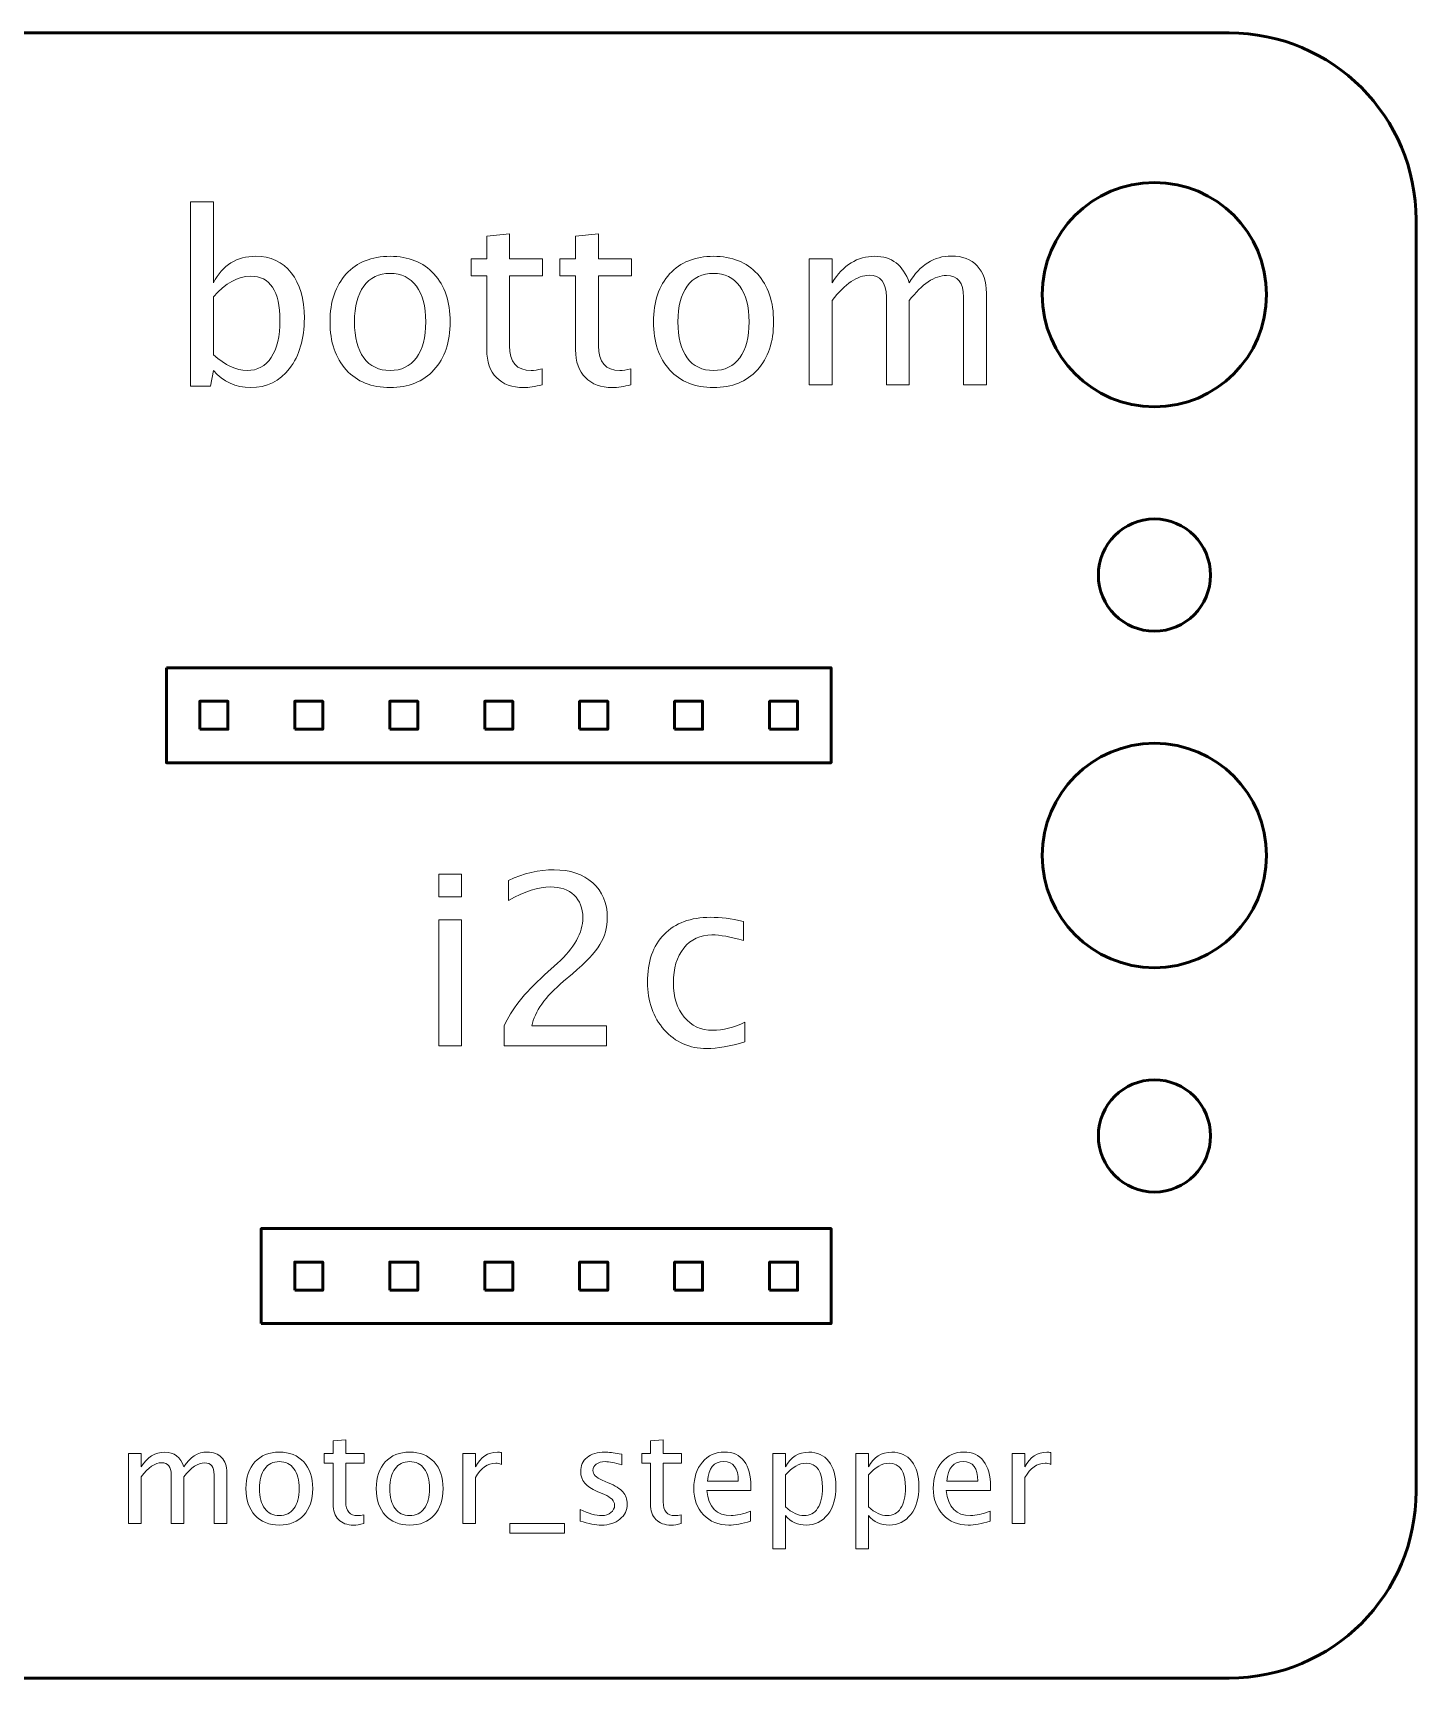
# Model space of a CAD drawing. Header units: centimetres. Extents: x -3.7 to 3.7, y -5.2 to 5.2.
# Drawn here: x 0 to 3.7, y 0.8 to 5.2 of the extents above; entities that cross this region are included whole.
import ezdxf

# ---------------------------------------------------------------- set-up
doc = ezdxf.new("R2010")
doc.units = ezdxf.units.CM
doc.header["$MEASUREMENT"] = 0
doc.layers.add('Layer 1', color=7, linetype='Continuous')

msp = doc.modelspace()

# ---------------------------------------------------------------- linework, layer by layer
at = {"layer": 'Layer 1', "color": 5, "lineweight": 53}
for points in [[(0.4465, 3.3375), (0.5215, 3.3375), (0.5215, 3.4125), (0.4465, 3.4125), (0.4465, 3.3375)], [(1.7165, 3.3375), (1.7915, 3.3375), (1.7915, 3.4125), (1.7165, 3.4125), (1.7165, 3.3375)], [(1.9705, 3.3375), (2.0455, 3.3375), (2.0455, 3.4125), (1.9705, 3.4125), (1.9705, 3.3375)], [(0.611, 1.748), (2.135, 1.748), (2.135, 2.002), (0.611, 2.002), (0.611, 1.748)], [(0.7005, 1.8375), (0.7755, 1.8375), (0.7755, 1.9125), (0.7005, 1.9125), (0.7005, 1.8375)], [(1.9705, 1.8375), (2.0455, 1.8375), (2.0455, 1.9125), (1.9705, 1.9125), (1.9705, 1.8375)]]:
    msp.add_lwpolyline(points, close=True, dxfattribs=at)
at = {"layer": 'Layer 1', "lineweight": 53}
for points in [[(0.7005, 3.3375), (0.7755, 3.3375), (0.7755, 3.4125), (0.7005, 3.4125), (0.7005, 3.3375)], [(0.9545, 3.3375), (1.0295, 3.3375), (1.0295, 3.4125), (0.9545, 3.4125), (0.9545, 3.3375)], [(1.2085, 3.3375), (1.2835, 3.3375), (1.2835, 3.4125), (1.2085, 3.4125), (1.2085, 3.3375)], [(1.4625, 3.3375), (1.5375, 3.3375), (1.5375, 3.4125), (1.4625, 3.4125), (1.4625, 3.3375)], [(0.9545, 1.8375), (1.0295, 1.8375), (1.0295, 1.9125), (0.9545, 1.9125), (0.9545, 1.8375)], [(1.2085, 1.8375), (1.2835, 1.8375), (1.2835, 1.9125), (1.2085, 1.9125), (1.2085, 1.8375)], [(1.4625, 1.8375), (1.5375, 1.8375), (1.5375, 1.9125), (1.4625, 1.9125), (1.4625, 1.8375)], [(1.7165, 1.8375), (1.7915, 1.8375), (1.7915, 1.9125), (1.7165, 1.9125), (1.7165, 1.8375)]]:
    msp.add_lwpolyline(points, close=True, dxfattribs=at)
for centre, major_axis in [((3.00001, 4.49999), (0, 0.30001)), ((3, 3.75), (0, 0.15)), ((3.00001, 2.99999), (0, 0.30001)), ((3, 2.25), (0, 0.15))]:
    msp.add_ellipse(centre, major_axis=major_axis, ratio=1, dxfattribs=at)
msp.add_open_spline([(-3.7, 1.3), (-3.7, 1.3), (-3.7, 4.7), (-3.7, 4.7), (-3.7, 4.7), (-3.7, 4.97614), (-3.47614, 5.2), (-3.2, 5.2), (-3.2, 5.2), (-3.2, 5.2), (3.2, 5.2), (3.2, 5.2), (3.2, 5.2), (3.47614, 5.2), (3.7, 4.97614), (3.7, 4.7), (3.7, 4.7), (3.7, 4.7), (3.7, 1.3), (3.7, 1.3), (3.7, 1.3), (3.7, 1.02386), (3.47614, 0.8), (3.2, 0.8), (3.2, 0.8), (3.2, 0.8), (-3.2, 0.8), (-3.2, 0.8), (-3.2, 0.8), (-3.47614, 0.8), (-3.7, 1.02386), (-3.7, 1.3)], degree=3, knots=[0, 0, 0, 0, 0.1111111, 0.1111111, 0.1111111, 0.1111111, 0.2222222, 0.2222222, 0.2222222, 0.2222222, 0.3333333, 0.3333333, 0.3333333, 0.3333333, 0.4444444, 0.4444444, 0.4444444, 0.4444444, 0.5555556, 0.5555556, 0.5555556, 0.5555556, 0.6666667, 0.6666667, 0.6666667, 0.6666667, 0.7777778, 0.7777778, 0.7777778, 0.7777778, 1, 1, 1, 1], dxfattribs=at)
at = {"layer": 'Layer 1', "color": 5, "lineweight": 9}
for points, knots in [([(0.42193, 4.25521), (0.42193, 4.25521), (0.42193, 4.74861), (0.42193, 4.74861), (0.42193, 4.74861), (0.42193, 4.74861), (0.48289, 4.74861), (0.48289, 4.74861), (0.48289, 4.74861), (0.48289, 4.74861), (0.48289, 4.53196), (0.48289, 4.53196), (0.48289, 4.53196), (0.50787, 4.57906), (0.54544, 4.60256), (0.5955, 4.60256), (0.5955, 4.60256), (0.63603, 4.60256), (0.66789, 4.58784), (0.69117, 4.55832), (0.69117, 4.55832), (0.71445, 4.52879), (0.7261, 4.48847), (0.7261, 4.43735), (0.7261, 4.43735), (0.7261, 4.38168), (0.71287, 4.3367), (0.68651, 4.30262), (0.68651, 4.30262), (0.66016, 4.26844), (0.62545, 4.2514), (0.58248, 4.2514), (0.58248, 4.2514), (0.54258, 4.2514), (0.50935, 4.26664), (0.48289, 4.29723), (0.48289, 4.29723), (0.48289, 4.29723), (0.47548, 4.25521), (0.47548, 4.25521), (0.47548, 4.25521), (0.47548, 4.25521), (0.42193, 4.25521), (0.42193, 4.25521)], [0, 0, 0, 0, 0.0833333, 0.0833333, 0.0833333, 0.0833333, 0.1666667, 0.1666667, 0.1666667, 0.1666667, 0.25, 0.25, 0.25, 0.25, 0.3333333, 0.3333333, 0.3333333, 0.3333333, 0.4166667, 0.4166667, 0.4166667, 0.4166667, 0.5, 0.5, 0.5, 0.5, 0.5833333, 0.5833333, 0.5833333, 0.5833333, 0.6666667, 0.6666667, 0.6666667, 0.6666667, 0.75, 0.75, 0.75, 0.75, 0.8333333, 0.8333333, 0.8333333, 0.8333333, 1, 1, 1, 1]), ([(1.36216, 4.25913), (1.34332, 4.25394), (1.32691, 4.2514), (1.31305, 4.2514), (1.31305, 4.2514), (1.28193, 4.2514), (1.2577, 4.26029), (1.24034, 4.27807), (1.24034, 4.27807), (1.22288, 4.29585), (1.2142, 4.32051), (1.2142, 4.35215), (1.2142, 4.35215), (1.2142, 4.35215), (1.2142, 4.54985), (1.2142, 4.54985), (1.2142, 4.54985), (1.2142, 4.54985), (1.17208, 4.54985), (1.17208, 4.54985), (1.17208, 4.54985), (1.17208, 4.54985), (1.17208, 4.59557), (1.17208, 4.59557), (1.17208, 4.59557), (1.17208, 4.59557), (1.2142, 4.59557), (1.2142, 4.59557), (1.2142, 4.59557), (1.2142, 4.59557), (1.2142, 4.65642), (1.2142, 4.65642), (1.2142, 4.65642), (1.2142, 4.65642), (1.27516, 4.66225), (1.27516, 4.66225), (1.27516, 4.66225), (1.27516, 4.66225), (1.27516, 4.59557), (1.27516, 4.59557), (1.27516, 4.59557), (1.27516, 4.59557), (1.36343, 4.59557), (1.36343, 4.59557), (1.36343, 4.59557), (1.36343, 4.59557), (1.36343, 4.54985), (1.36343, 4.54985), (1.36343, 4.54985), (1.36343, 4.54985), (1.27516, 4.54985), (1.27516, 4.54985), (1.27516, 4.54985), (1.27516, 4.54985), (1.27516, 4.36316), (1.27516, 4.36316), (1.27516, 4.36316), (1.27516, 4.31913), (1.29432, 4.29712), (1.33252, 4.29712), (1.33252, 4.29712), (1.34067, 4.29712), (1.35051, 4.2985), (1.36216, 4.30114), (1.36216, 4.30114), (1.36216, 4.30114), (1.36216, 4.25913), (1.36216, 4.25913)], [0, 0, 0, 0, 0.0555556, 0.0555556, 0.0555556, 0.0555556, 0.1111111, 0.1111111, 0.1111111, 0.1111111, 0.1666667, 0.1666667, 0.1666667, 0.1666667, 0.2222222, 0.2222222, 0.2222222, 0.2222222, 0.2777778, 0.2777778, 0.2777778, 0.2777778, 0.3333333, 0.3333333, 0.3333333, 0.3333333, 0.3888889, 0.3888889, 0.3888889, 0.3888889, 0.4444444, 0.4444444, 0.4444444, 0.4444444, 0.5, 0.5, 0.5, 0.5, 0.5555556, 0.5555556, 0.5555556, 0.5555556, 0.6111111, 0.6111111, 0.6111111, 0.6111111, 0.6666667, 0.6666667, 0.6666667, 0.6666667, 0.7222222, 0.7222222, 0.7222222, 0.7222222, 0.7777778, 0.7777778, 0.7777778, 0.7777778, 0.8333333, 0.8333333, 0.8333333, 0.8333333, 0.8888889, 0.8888889, 0.8888889, 0.8888889, 1, 1, 1, 1]), ([(1.59965, 4.25913), (1.58081, 4.25394), (1.5644, 4.2514), (1.55054, 4.2514), (1.55054, 4.2514), (1.51942, 4.2514), (1.49519, 4.26029), (1.47783, 4.27807), (1.47783, 4.27807), (1.46037, 4.29585), (1.45169, 4.32051), (1.45169, 4.35215), (1.45169, 4.35215), (1.45169, 4.35215), (1.45169, 4.54985), (1.45169, 4.54985), (1.45169, 4.54985), (1.45169, 4.54985), (1.40957, 4.54985), (1.40957, 4.54985), (1.40957, 4.54985), (1.40957, 4.54985), (1.40957, 4.59557), (1.40957, 4.59557), (1.40957, 4.59557), (1.40957, 4.59557), (1.45169, 4.59557), (1.45169, 4.59557), (1.45169, 4.59557), (1.45169, 4.59557), (1.45169, 4.65642), (1.45169, 4.65642), (1.45169, 4.65642), (1.45169, 4.65642), (1.51265, 4.66225), (1.51265, 4.66225), (1.51265, 4.66225), (1.51265, 4.66225), (1.51265, 4.59557), (1.51265, 4.59557), (1.51265, 4.59557), (1.51265, 4.59557), (1.60092, 4.59557), (1.60092, 4.59557), (1.60092, 4.59557), (1.60092, 4.59557), (1.60092, 4.54985), (1.60092, 4.54985), (1.60092, 4.54985), (1.60092, 4.54985), (1.51265, 4.54985), (1.51265, 4.54985), (1.51265, 4.54985), (1.51265, 4.54985), (1.51265, 4.36316), (1.51265, 4.36316), (1.51265, 4.36316), (1.51265, 4.31913), (1.53181, 4.29712), (1.57001, 4.29712), (1.57001, 4.29712), (1.57816, 4.29712), (1.588, 4.2985), (1.59965, 4.30114), (1.59965, 4.30114), (1.59965, 4.30114), (1.59965, 4.25913), (1.59965, 4.25913)], [0, 0, 0, 0, 0.0555556, 0.0555556, 0.0555556, 0.0555556, 0.1111111, 0.1111111, 0.1111111, 0.1111111, 0.1666667, 0.1666667, 0.1666667, 0.1666667, 0.2222222, 0.2222222, 0.2222222, 0.2222222, 0.2777778, 0.2777778, 0.2777778, 0.2777778, 0.3333333, 0.3333333, 0.3333333, 0.3333333, 0.3888889, 0.3888889, 0.3888889, 0.3888889, 0.4444444, 0.4444444, 0.4444444, 0.4444444, 0.5, 0.5, 0.5, 0.5, 0.5555556, 0.5555556, 0.5555556, 0.5555556, 0.6111111, 0.6111111, 0.6111111, 0.6111111, 0.6666667, 0.6666667, 0.6666667, 0.6666667, 0.7222222, 0.7222222, 0.7222222, 0.7222222, 0.7777778, 0.7777778, 0.7777778, 0.7777778, 0.8333333, 0.8333333, 0.8333333, 0.8333333, 0.8888889, 0.8888889, 0.8888889, 0.8888889, 1, 1, 1, 1]), ([(0.95555, 4.2514), (0.90612, 4.2514), (0.86696, 4.26717), (0.83818, 4.29871), (0.83818, 4.29871), (0.80928, 4.33025), (0.79489, 4.37311), (0.79489, 4.42719), (0.79489, 4.42719), (0.79489, 4.48116), (0.80928, 4.52392), (0.83818, 4.55535), (0.83818, 4.55535), (0.86696, 4.58679), (0.90612, 4.60256), (0.95555, 4.60256), (0.95555, 4.60256), (1.00497, 4.60256), (1.04413, 4.58679), (1.07291, 4.55535), (1.07291, 4.55535), (1.10181, 4.52392), (1.1162, 4.48116), (1.1162, 4.42719), (1.1162, 4.42719), (1.1162, 4.37311), (1.10181, 4.33025), (1.07291, 4.29871), (1.07291, 4.29871), (1.04413, 4.26717), (1.00497, 4.2514), (0.95555, 4.2514)], [0, 0, 0, 0, 0.1111111, 0.1111111, 0.1111111, 0.1111111, 0.2222222, 0.2222222, 0.2222222, 0.2222222, 0.3333333, 0.3333333, 0.3333333, 0.3333333, 0.4444444, 0.4444444, 0.4444444, 0.4444444, 0.5555556, 0.5555556, 0.5555556, 0.5555556, 0.6666667, 0.6666667, 0.6666667, 0.6666667, 0.7777778, 0.7777778, 0.7777778, 0.7777778, 1, 1, 1, 1]), ([(1.82063, 4.2514), (1.7712, 4.2514), (1.73204, 4.26717), (1.70326, 4.29871), (1.70326, 4.29871), (1.67436, 4.33025), (1.65997, 4.37311), (1.65997, 4.42719), (1.65997, 4.42719), (1.65997, 4.48116), (1.67436, 4.52392), (1.70326, 4.55535), (1.70326, 4.55535), (1.73204, 4.58679), (1.7712, 4.60256), (1.82063, 4.60256), (1.82063, 4.60256), (1.87005, 4.60256), (1.90921, 4.58679), (1.93799, 4.55535), (1.93799, 4.55535), (1.96689, 4.52392), (1.98128, 4.48116), (1.98128, 4.42719), (1.98128, 4.42719), (1.98128, 4.37311), (1.96689, 4.33025), (1.93799, 4.29871), (1.93799, 4.29871), (1.90921, 4.26717), (1.87005, 4.2514), (1.82063, 4.2514)], [0, 0, 0, 0, 0.1111111, 0.1111111, 0.1111111, 0.1111111, 0.2222222, 0.2222222, 0.2222222, 0.2222222, 0.3333333, 0.3333333, 0.3333333, 0.3333333, 0.4444444, 0.4444444, 0.4444444, 0.4444444, 0.5555556, 0.5555556, 0.5555556, 0.5555556, 0.6666667, 0.6666667, 0.6666667, 0.6666667, 0.7777778, 0.7777778, 0.7777778, 0.7777778, 1, 1, 1, 1]), ([(2.07674, 4.25902), (2.07674, 4.25902), (2.07674, 4.59557), (2.07674, 4.59557), (2.07674, 4.59557), (2.07674, 4.59557), (2.1377, 4.59557), (2.1377, 4.59557), (2.1377, 4.59557), (2.1377, 4.59557), (2.1377, 4.53196), (2.1377, 4.53196), (2.1377, 4.53196), (2.16744, 4.57906), (2.20554, 4.60256), (2.25221, 4.60256), (2.25221, 4.60256), (2.29719, 4.60256), (2.32778, 4.57906), (2.34408, 4.53196), (2.34408, 4.53196), (2.37297, 4.57948), (2.41064, 4.60319), (2.45689, 4.60319), (2.45689, 4.60319), (2.48642, 4.60319), (2.50939, 4.59451), (2.52579, 4.57705), (2.52579, 4.57705), (2.5422, 4.55959), (2.55045, 4.53514), (2.55045, 4.50371), (2.55045, 4.50371), (2.55045, 4.50371), (2.55045, 4.25902), (2.55045, 4.25902), (2.55045, 4.25902), (2.55045, 4.25902), (2.48949, 4.25902), (2.48949, 4.25902), (2.48949, 4.25902), (2.48949, 4.25902), (2.48949, 4.49365), (2.48949, 4.49365), (2.48949, 4.49365), (2.48949, 4.53196), (2.47425, 4.55112), (2.44377, 4.55112), (2.44377, 4.55112), (2.41213, 4.55112), (2.37889, 4.52879), (2.34408, 4.48402), (2.34408, 4.48402), (2.34408, 4.48402), (2.34408, 4.25902), (2.34408, 4.25902), (2.34408, 4.25902), (2.34408, 4.25902), (2.28312, 4.25902), (2.28312, 4.25902), (2.28312, 4.25902), (2.28312, 4.25902), (2.28312, 4.49386), (2.28312, 4.49386), (2.28312, 4.49386), (2.28312, 4.53249), (2.26766, 4.55176), (2.23665, 4.55176), (2.23665, 4.55176), (2.20586, 4.55176), (2.17284, 4.52932), (2.1377, 4.48434), (2.1377, 4.48434), (2.1377, 4.48434), (2.1377, 4.25902), (2.1377, 4.25902), (2.1377, 4.25902), (2.1377, 4.25902), (2.07674, 4.25902), (2.07674, 4.25902)], [0, 0, 0, 0, 0.047619, 0.047619, 0.047619, 0.047619, 0.0952381, 0.0952381, 0.0952381, 0.0952381, 0.1428571, 0.1428571, 0.1428571, 0.1428571, 0.1904762, 0.1904762, 0.1904762, 0.1904762, 0.2380952, 0.2380952, 0.2380952, 0.2380952, 0.2857143, 0.2857143, 0.2857143, 0.2857143, 0.3333333, 0.3333333, 0.3333333, 0.3333333, 0.3809524, 0.3809524, 0.3809524, 0.3809524, 0.4285714, 0.4285714, 0.4285714, 0.4285714, 0.4761905, 0.4761905, 0.4761905, 0.4761905, 0.5238095, 0.5238095, 0.5238095, 0.5238095, 0.5714286, 0.5714286, 0.5714286, 0.5714286, 0.6190476, 0.6190476, 0.6190476, 0.6190476, 0.6666667, 0.6666667, 0.6666667, 0.6666667, 0.7142857, 0.7142857, 0.7142857, 0.7142857, 0.7619048, 0.7619048, 0.7619048, 0.7619048, 0.8095238, 0.8095238, 0.8095238, 0.8095238, 0.8571429, 0.8571429, 0.8571429, 0.8571429, 0.9047619, 0.9047619, 0.9047619, 0.9047619, 1, 1, 1, 1]), ([(0.48289, 4.33924), (0.51432, 4.3112), (0.54427, 4.29712), (0.57274, 4.29712), (0.57274, 4.29712), (0.60079, 4.29712), (0.62248, 4.30887), (0.63772, 4.33226), (0.63772, 4.33226), (0.65307, 4.35565), (0.66069, 4.38856), (0.66069, 4.43111), (0.66069, 4.43111), (0.66069, 4.50985), (0.63466, 4.54922), (0.58259, 4.54922), (0.58259, 4.54922), (0.54851, 4.54922), (0.51528, 4.5308), (0.48289, 4.49386), (0.48289, 4.49386), (0.48289, 4.49386), (0.48289, 4.33924), (0.48289, 4.33924)], [0, 0, 0, 0, 0.1428571, 0.1428571, 0.1428571, 0.1428571, 0.2857143, 0.2857143, 0.2857143, 0.2857143, 0.4285714, 0.4285714, 0.4285714, 0.4285714, 0.5714286, 0.5714286, 0.5714286, 0.5714286, 0.7142857, 0.7142857, 0.7142857, 0.7142857, 1, 1, 1, 1]), ([(0.95544, 4.29712), (0.9856, 4.29712), (1.0091, 4.30844), (1.02582, 4.3312), (1.02582, 4.3312), (1.04243, 4.35385), (1.0508, 4.38591), (1.0508, 4.42719), (1.0508, 4.42719), (1.0508, 4.46836), (1.04243, 4.50032), (1.02582, 4.52297), (1.02582, 4.52297), (1.0091, 4.54551), (0.9856, 4.55684), (0.95544, 4.55684), (0.95544, 4.55684), (0.92517, 4.55684), (0.90168, 4.54551), (0.88517, 4.52297), (0.88517, 4.52297), (0.86855, 4.50032), (0.8603, 4.46836), (0.8603, 4.42719), (0.8603, 4.42719), (0.8603, 4.38591), (0.86855, 4.35385), (0.88517, 4.3312), (0.88517, 4.3312), (0.90168, 4.30844), (0.92517, 4.29712), (0.95544, 4.29712)], [0, 0, 0, 0, 0.1111111, 0.1111111, 0.1111111, 0.1111111, 0.2222222, 0.2222222, 0.2222222, 0.2222222, 0.3333333, 0.3333333, 0.3333333, 0.3333333, 0.4444444, 0.4444444, 0.4444444, 0.4444444, 0.5555556, 0.5555556, 0.5555556, 0.5555556, 0.6666667, 0.6666667, 0.6666667, 0.6666667, 0.7777778, 0.7777778, 0.7777778, 0.7777778, 1, 1, 1, 1]), ([(1.82052, 4.29712), (1.85068, 4.29712), (1.87418, 4.30844), (1.8909, 4.3312), (1.8909, 4.3312), (1.90751, 4.35385), (1.91588, 4.38591), (1.91588, 4.42719), (1.91588, 4.42719), (1.91588, 4.46836), (1.90751, 4.50032), (1.8909, 4.52297), (1.8909, 4.52297), (1.87418, 4.54551), (1.85068, 4.55684), (1.82052, 4.55684), (1.82052, 4.55684), (1.79025, 4.55684), (1.76676, 4.54551), (1.75025, 4.52297), (1.75025, 4.52297), (1.73363, 4.50032), (1.72538, 4.46836), (1.72538, 4.42719), (1.72538, 4.42719), (1.72538, 4.38591), (1.73363, 4.35385), (1.75025, 4.3312), (1.75025, 4.3312), (1.76676, 4.30844), (1.79025, 4.29712), (1.82052, 4.29712)], [0, 0, 0, 0, 0.1111111, 0.1111111, 0.1111111, 0.1111111, 0.2222222, 0.2222222, 0.2222222, 0.2222222, 0.3333333, 0.3333333, 0.3333333, 0.3333333, 0.4444444, 0.4444444, 0.4444444, 0.4444444, 0.5555556, 0.5555556, 0.5555556, 0.5555556, 0.6666667, 0.6666667, 0.6666667, 0.6666667, 0.7777778, 0.7777778, 0.7777778, 0.7777778, 1, 1, 1, 1]), ([(1.08558, 2.88934), (1.08558, 2.88934), (1.08558, 2.9503), (1.08558, 2.9503), (1.08558, 2.9503), (1.08558, 2.9503), (1.14654, 2.9503), (1.14654, 2.9503), (1.14654, 2.9503), (1.14654, 2.9503), (1.14654, 2.88934), (1.14654, 2.88934), (1.14654, 2.88934), (1.14654, 2.88934), (1.08558, 2.88934), (1.08558, 2.88934)], [0, 0, 0, 0, 0.2, 0.2, 0.2, 0.2, 0.4, 0.4, 0.4, 0.4, 0.6, 0.6, 0.6, 0.6, 1, 1, 1, 1]), ([(1.26085, 2.49119), (1.26085, 2.49119), (1.26085, 2.54453), (1.26085, 2.54453), (1.26085, 2.54453), (1.27863, 2.58612), (1.3145, 2.63153), (1.36858, 2.68053), (1.36858, 2.68053), (1.36858, 2.68053), (1.40351, 2.71185), (1.40351, 2.71185), (1.40351, 2.71185), (1.44849, 2.7527), (1.47103, 2.79313), (1.47103, 2.83335), (1.47103, 2.83335), (1.47103, 2.85907), (1.4633, 2.87918), (1.44796, 2.89389), (1.44796, 2.89389), (1.43261, 2.9086), (1.41134, 2.91601), (1.38435, 2.91601), (1.38435, 2.91601), (1.35281, 2.91601), (1.31546, 2.90394), (1.27228, 2.87981), (1.27228, 2.87981), (1.27228, 2.87981), (1.27228, 2.93315), (1.27228, 2.93315), (1.27228, 2.93315), (1.31302, 2.9522), (1.35356, 2.96173), (1.39398, 2.96173), (1.39398, 2.96173), (1.43695, 2.96173), (1.47145, 2.95019), (1.49749, 2.92701), (1.49749, 2.92701), (1.52342, 2.90383), (1.53644, 2.87314), (1.53644, 2.83483), (1.53644, 2.83483), (1.53644, 2.80731), (1.52987, 2.78287), (1.51675, 2.76159), (1.51675, 2.76159), (1.50352, 2.74022), (1.47907, 2.71439), (1.4432, 2.68391), (1.4432, 2.68391), (1.4432, 2.68391), (1.4196, 2.6638), (1.4196, 2.6638), (1.4196, 2.6638), (1.37049, 2.62221), (1.34213, 2.58242), (1.33451, 2.54453), (1.33451, 2.54453), (1.33451, 2.54453), (1.53453, 2.54453), (1.53453, 2.54453), (1.53453, 2.54453), (1.53453, 2.54453), (1.53453, 2.49119), (1.53453, 2.49119), (1.53453, 2.49119), (1.53453, 2.49119), (1.26085, 2.49119), (1.26085, 2.49119)], [0, 0, 0, 0, 0.0526316, 0.0526316, 0.0526316, 0.0526316, 0.1052632, 0.1052632, 0.1052632, 0.1052632, 0.1578947, 0.1578947, 0.1578947, 0.1578947, 0.2105263, 0.2105263, 0.2105263, 0.2105263, 0.2631579, 0.2631579, 0.2631579, 0.2631579, 0.3157895, 0.3157895, 0.3157895, 0.3157895, 0.3684211, 0.3684211, 0.3684211, 0.3684211, 0.4210526, 0.4210526, 0.4210526, 0.4210526, 0.4736842, 0.4736842, 0.4736842, 0.4736842, 0.5263158, 0.5263158, 0.5263158, 0.5263158, 0.5789474, 0.5789474, 0.5789474, 0.5789474, 0.6315789, 0.6315789, 0.6315789, 0.6315789, 0.6842105, 0.6842105, 0.6842105, 0.6842105, 0.7368421, 0.7368421, 0.7368421, 0.7368421, 0.7894737, 0.7894737, 0.7894737, 0.7894737, 0.8421053, 0.8421053, 0.8421053, 0.8421053, 0.8947368, 0.8947368, 0.8947368, 0.8947368, 1, 1, 1, 1]), ([(1.08558, 2.49119), (1.08558, 2.49119), (1.08558, 2.82774), (1.08558, 2.82774), (1.08558, 2.82774), (1.08558, 2.82774), (1.14654, 2.82774), (1.14654, 2.82774), (1.14654, 2.82774), (1.14654, 2.82774), (1.14654, 2.49119), (1.14654, 2.49119), (1.14654, 2.49119), (1.14654, 2.49119), (1.08558, 2.49119), (1.08558, 2.49119)], [0, 0, 0, 0, 0.2, 0.2, 0.2, 0.2, 0.4, 0.4, 0.4, 0.4, 0.6, 0.6, 0.6, 0.6, 1, 1, 1, 1]), ([(1.90431, 2.50135), (1.86483, 2.4895), (1.83076, 2.48357), (1.80208, 2.48357), (1.80208, 2.48357), (1.75657, 2.48357), (1.71889, 2.5004), (1.68894, 2.53395), (1.68894, 2.53395), (1.65899, 2.5676), (1.64396, 2.61004), (1.64396, 2.66116), (1.64396, 2.66116), (1.64396, 2.71577), (1.65878, 2.75842), (1.68841, 2.7889), (1.68841, 2.7889), (1.71804, 2.81949), (1.75942, 2.83473), (1.81255, 2.83473), (1.81255, 2.83473), (1.83869, 2.83473), (1.86812, 2.83113), (1.9005, 2.82393), (1.9005, 2.82393), (1.9005, 2.82393), (1.9005, 2.7725), (1.9005, 2.7725), (1.9005, 2.7725), (1.8661, 2.78266), (1.83806, 2.78774), (1.81647, 2.78774), (1.81647, 2.78774), (1.78514, 2.78774), (1.76006, 2.77599), (1.74133, 2.7526), (1.74133, 2.7526), (1.72259, 2.72921), (1.71318, 2.69799), (1.71318, 2.65904), (1.71318, 2.65904), (1.71318, 2.62126), (1.72291, 2.59078), (1.74228, 2.56739), (1.74228, 2.56739), (1.76165, 2.54411), (1.78694, 2.53247), (1.81837, 2.53247), (1.81837, 2.53247), (1.84621, 2.53247), (1.87478, 2.53966), (1.90431, 2.55406), (1.90431, 2.55406), (1.90431, 2.55406), (1.90431, 2.50135), (1.90431, 2.50135)], [0, 0, 0, 0, 0.0666667, 0.0666667, 0.0666667, 0.0666667, 0.1333333, 0.1333333, 0.1333333, 0.1333333, 0.2, 0.2, 0.2, 0.2, 0.2666667, 0.2666667, 0.2666667, 0.2666667, 0.3333333, 0.3333333, 0.3333333, 0.3333333, 0.4, 0.4, 0.4, 0.4, 0.4666667, 0.4666667, 0.4666667, 0.4666667, 0.5333333, 0.5333333, 0.5333333, 0.5333333, 0.6, 0.6, 0.6, 0.6, 0.6666667, 0.6666667, 0.6666667, 0.6666667, 0.7333333, 0.7333333, 0.7333333, 0.7333333, 0.8, 0.8, 0.8, 0.8, 0.8666667, 0.8666667, 0.8666667, 0.8666667, 1, 1, 1, 1]), ([(0.88513, 1.21347), (0.87466, 1.21059), (0.86555, 1.20918), (0.85784, 1.20918), (0.85784, 1.20918), (0.84056, 1.20918), (0.82709, 1.21412), (0.81745, 1.22399), (0.81745, 1.22399), (0.80775, 1.23387), (0.80293, 1.24757), (0.80293, 1.26515), (0.80293, 1.26515), (0.80293, 1.26515), (0.80293, 1.37498), (0.80293, 1.37498), (0.80293, 1.37498), (0.80293, 1.37498), (0.77953, 1.37498), (0.77953, 1.37498), (0.77953, 1.37498), (0.77953, 1.37498), (0.77953, 1.40038), (0.77953, 1.40038), (0.77953, 1.40038), (0.77953, 1.40038), (0.80293, 1.40038), (0.80293, 1.40038), (0.80293, 1.40038), (0.80293, 1.40038), (0.80293, 1.43419), (0.80293, 1.43419), (0.80293, 1.43419), (0.80293, 1.43419), (0.83679, 1.43743), (0.83679, 1.43743), (0.83679, 1.43743), (0.83679, 1.43743), (0.83679, 1.40038), (0.83679, 1.40038), (0.83679, 1.40038), (0.83679, 1.40038), (0.88583, 1.40038), (0.88583, 1.40038), (0.88583, 1.40038), (0.88583, 1.40038), (0.88583, 1.37498), (0.88583, 1.37498), (0.88583, 1.37498), (0.88583, 1.37498), (0.83679, 1.37498), (0.83679, 1.37498), (0.83679, 1.37498), (0.83679, 1.37498), (0.83679, 1.27127), (0.83679, 1.27127), (0.83679, 1.27127), (0.83679, 1.24681), (0.84744, 1.23458), (0.86866, 1.23458), (0.86866, 1.23458), (0.87319, 1.23458), (0.87866, 1.23534), (0.88513, 1.23681), (0.88513, 1.23681), (0.88513, 1.23681), (0.88513, 1.21347), (0.88513, 1.21347)], [0, 0, 0, 0, 0.0555556, 0.0555556, 0.0555556, 0.0555556, 0.1111111, 0.1111111, 0.1111111, 0.1111111, 0.1666667, 0.1666667, 0.1666667, 0.1666667, 0.2222222, 0.2222222, 0.2222222, 0.2222222, 0.2777778, 0.2777778, 0.2777778, 0.2777778, 0.3333333, 0.3333333, 0.3333333, 0.3333333, 0.3888889, 0.3888889, 0.3888889, 0.3888889, 0.4444444, 0.4444444, 0.4444444, 0.4444444, 0.5, 0.5, 0.5, 0.5, 0.5555556, 0.5555556, 0.5555556, 0.5555556, 0.6111111, 0.6111111, 0.6111111, 0.6111111, 0.6666667, 0.6666667, 0.6666667, 0.6666667, 0.7222222, 0.7222222, 0.7222222, 0.7222222, 0.7777778, 0.7777778, 0.7777778, 0.7777778, 0.8333333, 0.8333333, 0.8333333, 0.8333333, 0.8888889, 0.8888889, 0.8888889, 0.8888889, 1, 1, 1, 1]), ([(1.73438, 1.21347), (1.72391, 1.21059), (1.7148, 1.20918), (1.70709, 1.20918), (1.70709, 1.20918), (1.68981, 1.20918), (1.67634, 1.21412), (1.6667, 1.22399), (1.6667, 1.22399), (1.657, 1.23387), (1.65218, 1.24757), (1.65218, 1.26515), (1.65218, 1.26515), (1.65218, 1.26515), (1.65218, 1.37498), (1.65218, 1.37498), (1.65218, 1.37498), (1.65218, 1.37498), (1.62878, 1.37498), (1.62878, 1.37498), (1.62878, 1.37498), (1.62878, 1.37498), (1.62878, 1.40038), (1.62878, 1.40038), (1.62878, 1.40038), (1.62878, 1.40038), (1.65218, 1.40038), (1.65218, 1.40038), (1.65218, 1.40038), (1.65218, 1.40038), (1.65218, 1.43419), (1.65218, 1.43419), (1.65218, 1.43419), (1.65218, 1.43419), (1.68604, 1.43743), (1.68604, 1.43743), (1.68604, 1.43743), (1.68604, 1.43743), (1.68604, 1.40038), (1.68604, 1.40038), (1.68604, 1.40038), (1.68604, 1.40038), (1.73508, 1.40038), (1.73508, 1.40038), (1.73508, 1.40038), (1.73508, 1.40038), (1.73508, 1.37498), (1.73508, 1.37498), (1.73508, 1.37498), (1.73508, 1.37498), (1.68604, 1.37498), (1.68604, 1.37498), (1.68604, 1.37498), (1.68604, 1.37498), (1.68604, 1.27127), (1.68604, 1.27127), (1.68604, 1.27127), (1.68604, 1.24681), (1.69669, 1.23458), (1.71791, 1.23458), (1.71791, 1.23458), (1.72244, 1.23458), (1.72791, 1.23534), (1.73438, 1.23681), (1.73438, 1.23681), (1.73438, 1.23681), (1.73438, 1.21347), (1.73438, 1.21347)], [0, 0, 0, 0, 0.0555556, 0.0555556, 0.0555556, 0.0555556, 0.1111111, 0.1111111, 0.1111111, 0.1111111, 0.1666667, 0.1666667, 0.1666667, 0.1666667, 0.2222222, 0.2222222, 0.2222222, 0.2222222, 0.2777778, 0.2777778, 0.2777778, 0.2777778, 0.3333333, 0.3333333, 0.3333333, 0.3333333, 0.3888889, 0.3888889, 0.3888889, 0.3888889, 0.4444444, 0.4444444, 0.4444444, 0.4444444, 0.5, 0.5, 0.5, 0.5, 0.5555556, 0.5555556, 0.5555556, 0.5555556, 0.6111111, 0.6111111, 0.6111111, 0.6111111, 0.6666667, 0.6666667, 0.6666667, 0.6666667, 0.7222222, 0.7222222, 0.7222222, 0.7222222, 0.7777778, 0.7777778, 0.7777778, 0.7777778, 0.8333333, 0.8333333, 0.8333333, 0.8333333, 0.8888889, 0.8888889, 0.8888889, 0.8888889, 1, 1, 1, 1]), ([(0.25543, 1.21341), (0.25543, 1.21341), (0.25543, 1.40038), (0.25543, 1.40038), (0.25543, 1.40038), (0.25543, 1.40038), (0.28929, 1.40038), (0.28929, 1.40038), (0.28929, 1.40038), (0.28929, 1.40038), (0.28929, 1.36505), (0.28929, 1.36505), (0.28929, 1.36505), (0.30582, 1.39121), (0.32698, 1.40426), (0.35291, 1.40426), (0.35291, 1.40426), (0.3779, 1.40426), (0.39489, 1.39121), (0.40395, 1.36505), (0.40395, 1.36505), (0.42, 1.39145), (0.44093, 1.40462), (0.46662, 1.40462), (0.46662, 1.40462), (0.48303, 1.40462), (0.49579, 1.3998), (0.50489, 1.39009), (0.50489, 1.39009), (0.514, 1.38039), (0.51859, 1.36681), (0.51859, 1.34935), (0.51859, 1.34935), (0.51859, 1.34935), (0.51859, 1.21341), (0.51859, 1.21341), (0.51859, 1.21341), (0.51859, 1.21341), (0.48473, 1.21341), (0.48473, 1.21341), (0.48473, 1.21341), (0.48473, 1.21341), (0.48473, 1.34376), (0.48473, 1.34376), (0.48473, 1.34376), (0.48473, 1.36505), (0.47627, 1.37569), (0.45933, 1.37569), (0.45933, 1.37569), (0.44175, 1.37569), (0.42329, 1.36328), (0.40395, 1.33841), (0.40395, 1.33841), (0.40395, 1.33841), (0.40395, 1.21341), (0.40395, 1.21341), (0.40395, 1.21341), (0.40395, 1.21341), (0.37008, 1.21341), (0.37008, 1.21341), (0.37008, 1.21341), (0.37008, 1.21341), (0.37008, 1.34388), (0.37008, 1.34388), (0.37008, 1.34388), (0.37008, 1.36534), (0.3615, 1.37604), (0.34427, 1.37604), (0.34427, 1.37604), (0.32716, 1.37604), (0.30881, 1.36358), (0.28929, 1.33859), (0.28929, 1.33859), (0.28929, 1.33859), (0.28929, 1.21341), (0.28929, 1.21341), (0.28929, 1.21341), (0.28929, 1.21341), (0.25543, 1.21341), (0.25543, 1.21341)], [0, 0, 0, 0, 0.047619, 0.047619, 0.047619, 0.047619, 0.0952381, 0.0952381, 0.0952381, 0.0952381, 0.1428571, 0.1428571, 0.1428571, 0.1428571, 0.1904762, 0.1904762, 0.1904762, 0.1904762, 0.2380952, 0.2380952, 0.2380952, 0.2380952, 0.2857143, 0.2857143, 0.2857143, 0.2857143, 0.3333333, 0.3333333, 0.3333333, 0.3333333, 0.3809524, 0.3809524, 0.3809524, 0.3809524, 0.4285714, 0.4285714, 0.4285714, 0.4285714, 0.4761905, 0.4761905, 0.4761905, 0.4761905, 0.5238095, 0.5238095, 0.5238095, 0.5238095, 0.5714286, 0.5714286, 0.5714286, 0.5714286, 0.6190476, 0.6190476, 0.6190476, 0.6190476, 0.6666667, 0.6666667, 0.6666667, 0.6666667, 0.7142857, 0.7142857, 0.7142857, 0.7142857, 0.7619048, 0.7619048, 0.7619048, 0.7619048, 0.8095238, 0.8095238, 0.8095238, 0.8095238, 0.8571429, 0.8571429, 0.8571429, 0.8571429, 0.9047619, 0.9047619, 0.9047619, 0.9047619, 1, 1, 1, 1]), ([(0.65924, 1.20918), (0.63179, 1.20918), (0.61003, 1.21794), (0.59404, 1.23546), (0.59404, 1.23546), (0.57799, 1.25298), (0.56999, 1.27679), (0.56999, 1.30684), (0.56999, 1.30684), (0.56999, 1.33682), (0.57799, 1.36058), (0.59404, 1.37804), (0.59404, 1.37804), (0.61003, 1.3955), (0.63179, 1.40426), (0.65924, 1.40426), (0.65924, 1.40426), (0.6867, 1.40426), (0.70846, 1.3955), (0.72445, 1.37804), (0.72445, 1.37804), (0.7405, 1.36058), (0.7485, 1.33682), (0.7485, 1.30684), (0.7485, 1.30684), (0.7485, 1.27679), (0.7405, 1.25298), (0.72445, 1.23546), (0.72445, 1.23546), (0.70846, 1.21794), (0.6867, 1.20918), (0.65924, 1.20918)], [0, 0, 0, 0, 0.1111111, 0.1111111, 0.1111111, 0.1111111, 0.2222222, 0.2222222, 0.2222222, 0.2222222, 0.3333333, 0.3333333, 0.3333333, 0.3333333, 0.4444444, 0.4444444, 0.4444444, 0.4444444, 0.5555556, 0.5555556, 0.5555556, 0.5555556, 0.6666667, 0.6666667, 0.6666667, 0.6666667, 0.7777778, 0.7777778, 0.7777778, 0.7777778, 1, 1, 1, 1]), ([(0.65918, 1.23458), (0.67594, 1.23458), (0.68899, 1.24087), (0.69828, 1.25351), (0.69828, 1.25351), (0.70752, 1.26609), (0.71216, 1.28391), (0.71216, 1.30684), (0.71216, 1.30684), (0.71216, 1.32971), (0.70752, 1.34747), (0.69828, 1.36005), (0.69828, 1.36005), (0.68899, 1.37257), (0.67594, 1.37886), (0.65918, 1.37886), (0.65918, 1.37886), (0.64237, 1.37886), (0.62932, 1.37257), (0.62014, 1.36005), (0.62014, 1.36005), (0.61091, 1.34747), (0.60633, 1.32971), (0.60633, 1.30684), (0.60633, 1.30684), (0.60633, 1.28391), (0.61091, 1.26609), (0.62014, 1.25351), (0.62014, 1.25351), (0.62932, 1.24087), (0.64237, 1.23458), (0.65918, 1.23458)], [0, 0, 0, 0, 0.1111111, 0.1111111, 0.1111111, 0.1111111, 0.2222222, 0.2222222, 0.2222222, 0.2222222, 0.3333333, 0.3333333, 0.3333333, 0.3333333, 0.4444444, 0.4444444, 0.4444444, 0.4444444, 0.5555556, 0.5555556, 0.5555556, 0.5555556, 0.6666667, 0.6666667, 0.6666667, 0.6666667, 0.7777778, 0.7777778, 0.7777778, 0.7777778, 1, 1, 1, 1]), ([(1.00789, 1.20918), (0.98044, 1.20918), (0.95868, 1.21794), (0.94269, 1.23546), (0.94269, 1.23546), (0.92664, 1.25298), (0.91864, 1.27679), (0.91864, 1.30684), (0.91864, 1.30684), (0.91864, 1.33682), (0.92664, 1.36058), (0.94269, 1.37804), (0.94269, 1.37804), (0.95868, 1.3955), (0.98044, 1.40426), (1.00789, 1.40426), (1.00789, 1.40426), (1.03535, 1.40426), (1.05711, 1.3955), (1.0731, 1.37804), (1.0731, 1.37804), (1.08915, 1.36058), (1.09715, 1.33682), (1.09715, 1.30684), (1.09715, 1.30684), (1.09715, 1.27679), (1.08915, 1.25298), (1.0731, 1.23546), (1.0731, 1.23546), (1.05711, 1.21794), (1.03535, 1.20918), (1.00789, 1.20918)], [0, 0, 0, 0, 0.1111111, 0.1111111, 0.1111111, 0.1111111, 0.2222222, 0.2222222, 0.2222222, 0.2222222, 0.3333333, 0.3333333, 0.3333333, 0.3333333, 0.4444444, 0.4444444, 0.4444444, 0.4444444, 0.5555556, 0.5555556, 0.5555556, 0.5555556, 0.6666667, 0.6666667, 0.6666667, 0.6666667, 0.7777778, 0.7777778, 0.7777778, 0.7777778, 1, 1, 1, 1]), ([(1.00783, 1.23458), (1.02459, 1.23458), (1.03764, 1.24087), (1.04693, 1.25351), (1.04693, 1.25351), (1.05617, 1.26609), (1.06081, 1.28391), (1.06081, 1.30684), (1.06081, 1.30684), (1.06081, 1.32971), (1.05617, 1.34747), (1.04693, 1.36005), (1.04693, 1.36005), (1.03764, 1.37257), (1.02459, 1.37886), (1.00783, 1.37886), (1.00783, 1.37886), (0.99102, 1.37886), (0.97797, 1.37257), (0.96879, 1.36005), (0.96879, 1.36005), (0.95956, 1.34747), (0.95498, 1.32971), (0.95498, 1.30684), (0.95498, 1.30684), (0.95498, 1.28391), (0.95956, 1.26609), (0.96879, 1.25351), (0.96879, 1.25351), (0.97797, 1.24087), (0.99102, 1.23458), (1.00783, 1.23458)], [0, 0, 0, 0, 0.1111111, 0.1111111, 0.1111111, 0.1111111, 0.2222222, 0.2222222, 0.2222222, 0.2222222, 0.3333333, 0.3333333, 0.3333333, 0.3333333, 0.4444444, 0.4444444, 0.4444444, 0.4444444, 0.5555556, 0.5555556, 0.5555556, 0.5555556, 0.6666667, 0.6666667, 0.6666667, 0.6666667, 0.7777778, 0.7777778, 0.7777778, 0.7777778, 1, 1, 1, 1]), ([(1.15018, 1.21341), (1.15018, 1.21341), (1.15018, 1.40038), (1.15018, 1.40038), (1.15018, 1.40038), (1.15018, 1.40038), (1.18404, 1.40038), (1.18404, 1.40038), (1.18404, 1.40038), (1.18404, 1.40038), (1.18404, 1.36505), (1.18404, 1.36505), (1.18404, 1.36505), (1.19751, 1.39121), (1.21703, 1.40426), (1.24266, 1.40426), (1.24266, 1.40426), (1.24613, 1.40426), (1.24978, 1.40397), (1.25354, 1.40338), (1.25354, 1.40338), (1.25354, 1.40338), (1.25354, 1.37169), (1.25354, 1.37169), (1.25354, 1.37169), (1.24766, 1.37363), (1.24249, 1.37463), (1.23802, 1.37463), (1.23802, 1.37463), (1.2165, 1.37463), (1.19851, 1.36193), (1.18404, 1.33647), (1.18404, 1.33647), (1.18404, 1.33647), (1.18404, 1.21341), (1.18404, 1.21341), (1.18404, 1.21341), (1.18404, 1.21341), (1.15018, 1.21341), (1.15018, 1.21341)], [0, 0, 0, 0, 0.0909091, 0.0909091, 0.0909091, 0.0909091, 0.1818182, 0.1818182, 0.1818182, 0.1818182, 0.2727273, 0.2727273, 0.2727273, 0.2727273, 0.3636364, 0.3636364, 0.3636364, 0.3636364, 0.4545455, 0.4545455, 0.4545455, 0.4545455, 0.5454545, 0.5454545, 0.5454545, 0.5454545, 0.6363636, 0.6363636, 0.6363636, 0.6363636, 0.7272727, 0.7272727, 0.7272727, 0.7272727, 0.8181818, 0.8181818, 0.8181818, 0.8181818, 1, 1, 1, 1]), ([(1.4642, 1.22011), (1.4642, 1.22011), (1.4642, 1.25116), (1.4642, 1.25116), (1.4642, 1.25116), (1.48637, 1.2401), (1.5056, 1.23458), (1.522, 1.23458), (1.522, 1.23458), (1.53176, 1.23458), (1.53988, 1.23722), (1.54628, 1.24251), (1.54628, 1.24251), (1.55269, 1.24775), (1.55593, 1.25433), (1.55593, 1.26227), (1.55593, 1.26227), (1.55593, 1.27385), (1.54693, 1.28344), (1.52894, 1.29102), (1.52894, 1.29102), (1.52894, 1.29102), (1.50912, 1.29943), (1.50912, 1.29943), (1.50912, 1.29943), (1.4799, 1.31154), (1.46526, 1.32906), (1.46526, 1.35182), (1.46526, 1.35182), (1.46526, 1.3681), (1.47102, 1.38092), (1.48255, 1.39027), (1.48255, 1.39027), (1.49407, 1.39962), (1.50989, 1.40426), (1.52994, 1.40426), (1.52994, 1.40426), (1.54035, 1.40426), (1.55328, 1.40285), (1.56863, 1.39997), (1.56863, 1.39997), (1.56863, 1.39997), (1.57568, 1.39862), (1.57568, 1.39862), (1.57568, 1.39862), (1.57568, 1.39862), (1.57568, 1.3704), (1.57568, 1.3704), (1.57568, 1.3704), (1.55681, 1.37604), (1.54176, 1.37886), (1.53053, 1.37886), (1.53053, 1.37886), (1.52065, 1.37886), (1.51283, 1.37669), (1.50689, 1.3724), (1.50689, 1.3724), (1.50101, 1.3681), (1.49807, 1.36234), (1.49807, 1.35511), (1.49807, 1.35511), (1.49807, 1.34494), (1.5063, 1.3363), (1.52282, 1.3293), (1.52282, 1.3293), (1.52282, 1.3293), (1.53911, 1.32242), (1.53911, 1.32242), (1.53911, 1.32242), (1.55757, 1.31466), (1.57063, 1.30643), (1.57827, 1.29778), (1.57827, 1.29778), (1.58597, 1.28914), (1.58979, 1.27832), (1.58979, 1.26539), (1.58979, 1.26539), (1.58979, 1.24898), (1.58333, 1.23552), (1.57033, 1.22499), (1.57033, 1.22499), (1.5574, 1.21447), (1.54082, 1.20918), (1.52065, 1.20918), (1.52065, 1.20918), (1.50513, 1.20918), (1.48637, 1.21282), (1.4642, 1.22011)], [0, 0, 0, 0, 0.0434783, 0.0434783, 0.0434783, 0.0434783, 0.0869565, 0.0869565, 0.0869565, 0.0869565, 0.1304348, 0.1304348, 0.1304348, 0.1304348, 0.173913, 0.173913, 0.173913, 0.173913, 0.2173913, 0.2173913, 0.2173913, 0.2173913, 0.2608696, 0.2608696, 0.2608696, 0.2608696, 0.3043478, 0.3043478, 0.3043478, 0.3043478, 0.3478261, 0.3478261, 0.3478261, 0.3478261, 0.3913043, 0.3913043, 0.3913043, 0.3913043, 0.4347826, 0.4347826, 0.4347826, 0.4347826, 0.4782609, 0.4782609, 0.4782609, 0.4782609, 0.5217391, 0.5217391, 0.5217391, 0.5217391, 0.5652174, 0.5652174, 0.5652174, 0.5652174, 0.6086957, 0.6086957, 0.6086957, 0.6086957, 0.6521739, 0.6521739, 0.6521739, 0.6521739, 0.6956522, 0.6956522, 0.6956522, 0.6956522, 0.7391304, 0.7391304, 0.7391304, 0.7391304, 0.7826087, 0.7826087, 0.7826087, 0.7826087, 0.826087, 0.826087, 0.826087, 0.826087, 0.8695652, 0.8695652, 0.8695652, 0.8695652, 0.9130435, 0.9130435, 0.9130435, 0.9130435, 1, 1, 1, 1]), ([(1.91993, 1.21941), (1.89717, 1.21259), (1.87771, 1.20918), (1.86148, 1.20918), (1.86148, 1.20918), (1.83379, 1.20918), (1.81127, 1.21835), (1.79393, 1.23663), (1.79393, 1.23663), (1.77658, 1.25492), (1.76788, 1.27862), (1.76788, 1.30778), (1.76788, 1.30778), (1.76788, 1.33606), (1.77552, 1.35928), (1.79087, 1.37745), (1.79087, 1.37745), (1.80622, 1.39556), (1.82585, 1.40462), (1.84978, 1.40462), (1.84978, 1.40462), (1.87242, 1.40462), (1.88994, 1.39656), (1.90229, 1.38045), (1.90229, 1.38045), (1.91464, 1.36434), (1.92081, 1.34153), (1.92081, 1.31195), (1.92081, 1.31195), (1.92081, 1.31195), (1.92063, 1.30161), (1.92063, 1.30161), (1.92063, 1.30161), (1.92063, 1.30161), (1.80245, 1.30161), (1.80245, 1.30161), (1.80245, 1.30161), (1.80739, 1.25692), (1.82921, 1.23458), (1.86783, 1.23458), (1.86783, 1.23458), (1.882, 1.23458), (1.89935, 1.23857), (1.91993, 1.24657), (1.91993, 1.24657), (1.91993, 1.24657), (1.91993, 1.21941), (1.91993, 1.21941)], [0, 0, 0, 0, 0.0769231, 0.0769231, 0.0769231, 0.0769231, 0.1538462, 0.1538462, 0.1538462, 0.1538462, 0.2307692, 0.2307692, 0.2307692, 0.2307692, 0.3076923, 0.3076923, 0.3076923, 0.3076923, 0.3846154, 0.3846154, 0.3846154, 0.3846154, 0.4615385, 0.4615385, 0.4615385, 0.4615385, 0.5384615, 0.5384615, 0.5384615, 0.5384615, 0.6153846, 0.6153846, 0.6153846, 0.6153846, 0.6923077, 0.6923077, 0.6923077, 0.6923077, 0.7692308, 0.7692308, 0.7692308, 0.7692308, 0.8461538, 0.8461538, 0.8461538, 0.8461538, 1, 1, 1, 1]), ([(1.80422, 1.32701), (1.80422, 1.32701), (1.88677, 1.32701), (1.88677, 1.32701), (1.88677, 1.32701), (1.88677, 1.36181), (1.87377, 1.37922), (1.84784, 1.37922), (1.84784, 1.37922), (1.82174, 1.37922), (1.80722, 1.36181), (1.80422, 1.32701)], [0, 0, 0, 0, 0.25, 0.25, 0.25, 0.25, 0.5, 0.5, 0.5, 0.5, 1, 1, 1, 1]), ([(1.97926, 1.14532), (1.97926, 1.14532), (1.97926, 1.40038), (1.97926, 1.40038), (1.97926, 1.40038), (1.97926, 1.40038), (2.01312, 1.40038), (2.01312, 1.40038), (2.01312, 1.40038), (2.01312, 1.40038), (2.01312, 1.36505), (2.01312, 1.36505), (2.01312, 1.36505), (2.027, 1.39121), (2.04787, 1.40426), (2.07568, 1.40426), (2.07568, 1.40426), (2.0982, 1.40426), (2.1159, 1.39609), (2.12884, 1.37969), (2.12884, 1.37969), (2.14177, 1.36328), (2.14824, 1.34088), (2.14824, 1.31248), (2.14824, 1.31248), (2.14824, 1.28156), (2.14089, 1.25657), (2.12625, 1.23763), (2.12625, 1.23763), (2.11161, 1.21864), (2.09232, 1.20918), (2.06845, 1.20918), (2.06845, 1.20918), (2.04629, 1.20918), (2.02782, 1.21764), (2.01312, 1.23464), (2.01312, 1.23464), (2.01312, 1.23464), (2.01312, 1.14532), (2.01312, 1.14532), (2.01312, 1.14532), (2.01312, 1.14532), (1.97926, 1.14532), (1.97926, 1.14532)], [0, 0, 0, 0, 0.0833333, 0.0833333, 0.0833333, 0.0833333, 0.1666667, 0.1666667, 0.1666667, 0.1666667, 0.25, 0.25, 0.25, 0.25, 0.3333333, 0.3333333, 0.3333333, 0.3333333, 0.4166667, 0.4166667, 0.4166667, 0.4166667, 0.5, 0.5, 0.5, 0.5, 0.5833333, 0.5833333, 0.5833333, 0.5833333, 0.6666667, 0.6666667, 0.6666667, 0.6666667, 0.75, 0.75, 0.75, 0.75, 0.8333333, 0.8333333, 0.8333333, 0.8333333, 1, 1, 1, 1]), ([(2.01312, 1.25798), (2.03059, 1.2424), (2.04723, 1.23458), (2.06304, 1.23458), (2.06304, 1.23458), (2.07862, 1.23458), (2.09068, 1.2411), (2.09914, 1.2541), (2.09914, 1.2541), (2.10767, 1.26709), (2.1119, 1.28538), (2.1119, 1.30901), (2.1119, 1.30901), (2.1119, 1.35276), (2.09744, 1.37463), (2.06851, 1.37463), (2.06851, 1.37463), (2.04958, 1.37463), (2.03112, 1.3644), (2.01312, 1.34388), (2.01312, 1.34388), (2.01312, 1.34388), (2.01312, 1.25798), (2.01312, 1.25798)], [0, 0, 0, 0, 0.1428571, 0.1428571, 0.1428571, 0.1428571, 0.2857143, 0.2857143, 0.2857143, 0.2857143, 0.4285714, 0.4285714, 0.4285714, 0.4285714, 0.5714286, 0.5714286, 0.5714286, 0.5714286, 0.7142857, 0.7142857, 0.7142857, 0.7142857, 1, 1, 1, 1]), ([(2.20128, 1.14532), (2.20128, 1.14532), (2.20128, 1.40038), (2.20128, 1.40038), (2.20128, 1.40038), (2.20128, 1.40038), (2.23514, 1.40038), (2.23514, 1.40038), (2.23514, 1.40038), (2.23514, 1.40038), (2.23514, 1.36505), (2.23514, 1.36505), (2.23514, 1.36505), (2.24902, 1.39121), (2.26989, 1.40426), (2.2977, 1.40426), (2.2977, 1.40426), (2.32022, 1.40426), (2.33792, 1.39609), (2.35086, 1.37969), (2.35086, 1.37969), (2.36379, 1.36328), (2.37026, 1.34088), (2.37026, 1.31248), (2.37026, 1.31248), (2.37026, 1.28156), (2.36291, 1.25657), (2.34827, 1.23763), (2.34827, 1.23763), (2.33363, 1.21864), (2.31434, 1.20918), (2.29047, 1.20918), (2.29047, 1.20918), (2.26831, 1.20918), (2.24984, 1.21764), (2.23514, 1.23464), (2.23514, 1.23464), (2.23514, 1.23464), (2.23514, 1.14532), (2.23514, 1.14532), (2.23514, 1.14532), (2.23514, 1.14532), (2.20128, 1.14532), (2.20128, 1.14532)], [0, 0, 0, 0, 0.0833333, 0.0833333, 0.0833333, 0.0833333, 0.1666667, 0.1666667, 0.1666667, 0.1666667, 0.25, 0.25, 0.25, 0.25, 0.3333333, 0.3333333, 0.3333333, 0.3333333, 0.4166667, 0.4166667, 0.4166667, 0.4166667, 0.5, 0.5, 0.5, 0.5, 0.5833333, 0.5833333, 0.5833333, 0.5833333, 0.6666667, 0.6666667, 0.6666667, 0.6666667, 0.75, 0.75, 0.75, 0.75, 0.8333333, 0.8333333, 0.8333333, 0.8333333, 1, 1, 1, 1]), ([(2.23514, 1.25798), (2.25261, 1.2424), (2.26925, 1.23458), (2.28506, 1.23458), (2.28506, 1.23458), (2.30064, 1.23458), (2.3127, 1.2411), (2.32116, 1.2541), (2.32116, 1.2541), (2.32969, 1.26709), (2.33392, 1.28538), (2.33392, 1.30901), (2.33392, 1.30901), (2.33392, 1.35276), (2.31946, 1.37463), (2.29053, 1.37463), (2.29053, 1.37463), (2.2716, 1.37463), (2.25314, 1.3644), (2.23514, 1.34388), (2.23514, 1.34388), (2.23514, 1.34388), (2.23514, 1.25798), (2.23514, 1.25798)], [0, 0, 0, 0, 0.1428571, 0.1428571, 0.1428571, 0.1428571, 0.2857143, 0.2857143, 0.2857143, 0.2857143, 0.4285714, 0.4285714, 0.4285714, 0.4285714, 0.5714286, 0.5714286, 0.5714286, 0.5714286, 0.7142857, 0.7142857, 0.7142857, 0.7142857, 1, 1, 1, 1]), ([(2.56052, 1.21941), (2.53776, 1.21259), (2.5183, 1.20918), (2.50207, 1.20918), (2.50207, 1.20918), (2.47438, 1.20918), (2.45186, 1.21835), (2.43452, 1.23663), (2.43452, 1.23663), (2.41717, 1.25492), (2.40847, 1.27862), (2.40847, 1.30778), (2.40847, 1.30778), (2.40847, 1.33606), (2.41611, 1.35928), (2.43146, 1.37745), (2.43146, 1.37745), (2.44681, 1.39556), (2.46644, 1.40462), (2.49037, 1.40462), (2.49037, 1.40462), (2.51301, 1.40462), (2.53053, 1.39656), (2.54288, 1.38045), (2.54288, 1.38045), (2.55523, 1.36434), (2.5614, 1.34153), (2.5614, 1.31195), (2.5614, 1.31195), (2.5614, 1.31195), (2.56122, 1.30161), (2.56122, 1.30161), (2.56122, 1.30161), (2.56122, 1.30161), (2.44304, 1.30161), (2.44304, 1.30161), (2.44304, 1.30161), (2.44798, 1.25692), (2.4698, 1.23458), (2.50842, 1.23458), (2.50842, 1.23458), (2.52259, 1.23458), (2.53994, 1.23857), (2.56052, 1.24657), (2.56052, 1.24657), (2.56052, 1.24657), (2.56052, 1.21941), (2.56052, 1.21941)], [0, 0, 0, 0, 0.0769231, 0.0769231, 0.0769231, 0.0769231, 0.1538462, 0.1538462, 0.1538462, 0.1538462, 0.2307692, 0.2307692, 0.2307692, 0.2307692, 0.3076923, 0.3076923, 0.3076923, 0.3076923, 0.3846154, 0.3846154, 0.3846154, 0.3846154, 0.4615385, 0.4615385, 0.4615385, 0.4615385, 0.5384615, 0.5384615, 0.5384615, 0.5384615, 0.6153846, 0.6153846, 0.6153846, 0.6153846, 0.6923077, 0.6923077, 0.6923077, 0.6923077, 0.7692308, 0.7692308, 0.7692308, 0.7692308, 0.8461538, 0.8461538, 0.8461538, 0.8461538, 1, 1, 1, 1]), ([(2.44481, 1.32701), (2.44481, 1.32701), (2.52736, 1.32701), (2.52736, 1.32701), (2.52736, 1.32701), (2.52736, 1.36181), (2.51436, 1.37922), (2.48843, 1.37922), (2.48843, 1.37922), (2.46233, 1.37922), (2.44781, 1.36181), (2.44481, 1.32701)], [0, 0, 0, 0, 0.25, 0.25, 0.25, 0.25, 0.5, 0.5, 0.5, 0.5, 1, 1, 1, 1]), ([(2.61985, 1.21341), (2.61985, 1.21341), (2.61985, 1.40038), (2.61985, 1.40038), (2.61985, 1.40038), (2.61985, 1.40038), (2.65371, 1.40038), (2.65371, 1.40038), (2.65371, 1.40038), (2.65371, 1.40038), (2.65371, 1.36505), (2.65371, 1.36505), (2.65371, 1.36505), (2.66718, 1.39121), (2.6867, 1.40426), (2.71233, 1.40426), (2.71233, 1.40426), (2.7158, 1.40426), (2.71945, 1.40397), (2.72321, 1.40338), (2.72321, 1.40338), (2.72321, 1.40338), (2.72321, 1.37169), (2.72321, 1.37169), (2.72321, 1.37169), (2.71733, 1.37363), (2.71216, 1.37463), (2.70769, 1.37463), (2.70769, 1.37463), (2.68617, 1.37463), (2.66818, 1.36193), (2.65371, 1.33647), (2.65371, 1.33647), (2.65371, 1.33647), (2.65371, 1.21341), (2.65371, 1.21341), (2.65371, 1.21341), (2.65371, 1.21341), (2.61985, 1.21341), (2.61985, 1.21341)], [0, 0, 0, 0, 0.0909091, 0.0909091, 0.0909091, 0.0909091, 0.1818182, 0.1818182, 0.1818182, 0.1818182, 0.2727273, 0.2727273, 0.2727273, 0.2727273, 0.3636364, 0.3636364, 0.3636364, 0.3636364, 0.4545455, 0.4545455, 0.4545455, 0.4545455, 0.5454545, 0.5454545, 0.5454545, 0.5454545, 0.6363636, 0.6363636, 0.6363636, 0.6363636, 0.7272727, 0.7272727, 0.7272727, 0.7272727, 0.8181818, 0.8181818, 0.8181818, 0.8181818, 1, 1, 1, 1]), ([(1.27547, 1.18801), (1.27547, 1.18801), (1.27547, 1.21341), (1.27547, 1.21341), (1.27547, 1.21341), (1.27547, 1.21341), (1.42222, 1.21341), (1.42222, 1.21341), (1.42222, 1.21341), (1.42222, 1.21341), (1.42222, 1.18801), (1.42222, 1.18801), (1.42222, 1.18801), (1.42222, 1.18801), (1.27547, 1.18801), (1.27547, 1.18801)], [0, 0, 0, 0, 0.2, 0.2, 0.2, 0.2, 0.4, 0.4, 0.4, 0.4, 0.6, 0.6, 0.6, 0.6, 1, 1, 1, 1])]:
    msp.add_open_spline(points, degree=3, knots=knots, dxfattribs=at)
at = {"layer": 'Layer 1', "color": 5, "lineweight": 53}
msp.add_open_spline([(0.357, 3.502), (0.357, 3.502), (2.135, 3.502), (2.135, 3.502), (2.135, 3.502), (2.135, 3.502), (2.135, 3.248), (2.135, 3.248), (2.135, 3.248), (2.135, 3.248), (0.357, 3.248), (0.357, 3.248), (0.357, 3.248), (0.357, 3.248), (0.357, 3.502), (0.357, 3.502)], degree=3, knots=[0, 0, 0, 0, 0.2, 0.2, 0.2, 0.2, 0.4, 0.4, 0.4, 0.4, 0.6, 0.6, 0.6, 0.6, 1, 1, 1, 1], dxfattribs=at)

doc.saveas('drawing.dxf')
